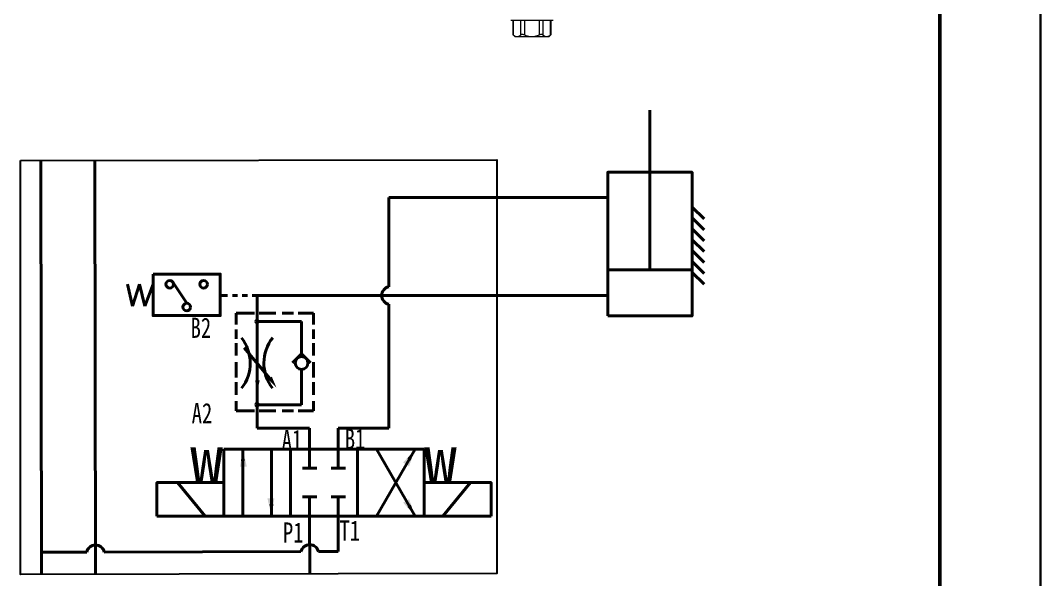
# Model space of a CAD drawing. Header units: millimetres. Extents: x 13 to 433, y -11 to 286.
# Drawn here: x 331.6 to 432.9, y 69 to 124.5 of the extents above; entities that cross this region are included whole.
import ezdxf

# ---------------------------------------------------------------- set-up
doc = ezdxf.new("R2010")
doc.units = ezdxf.units.MM
doc.linetypes.add('CENTER', pattern=[10.16, 6.35, -1.27, 1.27, -1.27])
doc.layers.add('5', color=7, linetype='Continuous')
for name, color, linetype, lineweight in [('总内框线', 7, 'Continuous', 50), ('总外框线', 7, 'Continuous', 30), ('粗实线', 7, 'Continuous', 40), ('粗实线层', 7, 'Continuous', 15), ('虚虚线', 7, 'Continuous', 15)]:
    doc.layers.add(name, color=color, linetype=linetype, lineweight=lineweight)
doc.styles.get("Standard").update_dxf_attribs({"font": '', "height": 2})
doc.styles.get('Standard').set_extended_font_data('HYSWLongFangSong')

# ---------------------------------------------------------------- blocks, each defined once
blk = doc.blocks.new('三位四通电磁阀O')
at = {"lineweight": 40, "transparency": 33554687}
for p, q in [((-40.77, 10.64), (-47.77, 10.64)), ((-47.77, 10.64), (-47.77, 3.64)), ((-40.77, 10.64), (-47.77, 10.64)), ((-47.77, 10.64), (-47.77, 3.64)), ((-45.77, 10.64), (-45.77, 3.64)), ((-42.77, 10.64), (-42.77, 3.64)), ((-40.77, 3.64), (-40.77, 10.64)), ((-33.77, 10.64), (-40.77, 10.64)), ((-40.77, 10.64), (-40.77, 3.64)), ((-33.77, 10.64), (-40.77, 10.64)), ((-40.77, 10.64), (-40.77, 3.64)), ((-33.77, 10.64), (-40.77, 10.64)), ((-40.77, 10.64), (-40.77, 3.64)), ((-38.77, 10.64), (-38.77, 8.64)), ((-35.77, 8.64), (-35.77, 10.64)), ((-33.77, 3.64), (-33.77, 10.64)), ((-26.77, 10.64), (-33.77, 10.64)), ((-33.77, 10.64), (-33.77, 3.64)), ((-33.77, 3.64), (-33.77, 10.64)), ((-33.77, 10.64), (-26.77, 10.64)), ((-33.77, 3.64), (-33.77, 10.64)), ((-27.73, 10.64), (-31.77, 3.64)), ((-27.73, 3.64), (-31.77, 10.64)), ((-27.79, 10.54), (-27.79, 10.55)), ((-26.77, 3.64), (-26.77, 10.64)), ((-26.77, 10.64), (-26.77, 3.64)), ((-38.02, 8.64), (-39.52, 8.64)), ((-35.02, 8.64), (-36.52, 8.64)), ((-52.62, 7.14), (-49.73, 3.64)), ((-21.92, 7.14), (-24.81, 3.64)), ((-39.52, 5.64), (-38.02, 5.64)), ((-38.77, 5.64), (-38.77, 3.64)), ((-36.52, 5.64), (-35.02, 5.64)), ((-35.77, 3.64), (-35.77, 5.64)), ((-47.77, 3.64), (-40.77, 3.64)), ((-47.77, 3.64), (-40.77, 3.64)), ((-40.77, 3.64), (-33.77, 3.64)), ((-40.77, 3.64), (-33.77, 3.64)), ((-40.77, 3.64), (-33.77, 3.64)), ((-33.77, 3.64), (-26.77, 3.64)), ((-26.77, 3.64), (-33.77, 3.64))]:
    blk.add_line(p, q, dxfattribs=at)
for points in [[(-54.77, 3.64), (-47.77, 3.64), (-47.77, 7.14), (-54.77, 7.14)], [(-19.77, 3.64), (-26.77, 3.64), (-26.77, 7.14), (-19.77, 7.14)]]:
    blk.add_lwpolyline(points, close=True, dxfattribs=at)
for points in [[(-45.35, 8.8), (-46.07, 8.8), (-45.77, 10.64)], [(-45.98, 9.39), (-45.56, 9.39), (-45.77, 10.64)], [(-28.36, 8.85), (-28.98, 9.24), (-27.73, 10.63)], [(-28.18, 9.46), (-28.54, 9.67), (-27.73, 10.64)], [(-43.19, 5.48), (-42.47, 5.48), (-42.77, 3.64)], [(-28.98, 5.05), (-28.35, 5.4), (-27.73, 3.64)], [(-42.56, 4.89), (-42.98, 4.89), (-42.77, 3.64)], [(-28.17, 4.83), (-28.53, 4.62), (-27.73, 3.64)]]:
    blk.add_solid(points, dxfattribs=at)
at = {"lineweight": 40, "transparency": 33554687, "char_height": 5, "width": 5.4329, "attachment_point": 1}
for insert in [(-51.27, 12.14), (-26.77, 12.14)]:
    blk.add_mtext('{\\Ftxt|c0;w}', dxfattribs=dict(at, insert=insert))
blk = doc.blocks.new('单向调速阀')
at = {"lineweight": 40, "transparency": 33554687}
h = blk.add_hatch(color=256, dxfattribs=at)
edge = h.paths.add_edge_path()
edge.add_arc((70.84, 43.62), 0.2, 0, 360)
h = blk.add_hatch(color=256, dxfattribs=at)
edge = h.paths.add_edge_path()
edge.add_arc((70.84, 30.56), 0.2, 0, 360)
for p, q in [((70.84, 43.62), (70.84, 30.56)), ((70.84, 43.62), (77.84, 43.62)), ((77.84, 43.62), (77.84, 38.07)), ((68.81, 34.7), (72.86, 39.48)), ((76.42, 37.07), (77.84, 35.65)), ((77.84, 35.65), (79.25, 37.07)), ((77.84, 30.56), (77.84, 35.65))]:
    blk.add_line(p, q, dxfattribs=at)
at = {"lineweight": 40}
blk.add_line((70.84, 30.56), (77.84, 30.56), dxfattribs=at)
at = {"lineweight": 40, "transparency": 33554687}
for centre, radius in [((70.84, 43.62), 0.2), ((77.84, 37.07), 1), ((70.84, 30.56), 0.2)]:
    blk.add_circle(centre, radius, dxfattribs=at)
for centre, start, end in [((63.33, 37.09), 321.6226, 37.8888), ((78.34, 37.09), 142.1112, 218.3774)]:
    blk.add_arc(centre, 6.43, start, end, dxfattribs=at)
for points in [[(71.26, 39.78), (70.54, 39.78), (70.84, 41.62)], [(73.16, 39.22), (72.57, 39.65), (73.9, 40.96)]]:
    blk.add_solid(points, dxfattribs=at)

msp = doc.modelspace()

# ---------------------------------------------------------------- linework, layer by layer
msp.add_line((422.8997, 276.4154), (422.8997, 96.4154))
msp.add_line((422.8997, 276.4154), (422.8997, 96.4154))
at = {"color": 7, "linetype": 'Continuous', "lineweight": 15}
for p, q in [((384.4804, 124.5305), (380.2804, 124.5305)), ((380.4792, 124.5305), (380.4792, 123.1304)), ((380.5328, 124.5305), (380.5328, 123.0889)), ((381.2834, 123.0889), (381.2834, 124.5305)), ((381.6298, 124.5305), (381.6298, 123.0889)), ((383.1309, 123.0889), (383.1309, 124.5305)), ((383.4773, 124.5305), (383.4773, 123.0889)), ((384.2279, 123.0889), (384.2279, 124.5305)), ((384.2815, 123.1304), (384.2815, 124.5305)), ((380.4792, 123.1317), (380.6804, 122.9305)), ((380.6804, 122.9305), (380.9081, 122.9305)), ((380.9081, 122.9305), (382.3804, 122.9305)), ((382.3804, 122.9305), (383.8526, 122.9305)), ((383.8526, 122.9305), (384.0804, 122.9305)), ((384.0804, 122.9305), (384.2815, 123.1317))]:
    msp.add_line(p, q, dxfattribs=at)
at = {"lineweight": 40}
for p, q in [((394.0995, 99.7647), (394.0995, 115.6231)), ((333.5996, 110.6129), (333.6766, 69.5282)), ((338.9629, 110.6229), (339.0399, 69.5383)), ((399.4724, 104.8206), (398.2948, 105.9982)), ((399.4724, 103.7395), (398.2948, 104.9171)), ((399.4724, 102.6584), (398.2948, 103.8361)), ((399.4724, 101.5774), (398.2948, 102.755)), ((399.4724, 100.4963), (398.2948, 101.6739)), ((399.4724, 99.4152), (398.2948, 100.5928)), ((389.9042, 99.7647), (398.2948, 99.7647)), ((399.4724, 98.3341), (398.2948, 99.5117)), ((342.7286, 96.1444), (342.2074, 98.3361)), ((343.4019, 98.3361), (342.7286, 96.1444)), ((343.9231, 96.1444), (343.4019, 98.3361)), ((344.7658, 98.3361), (343.9231, 96.1444)), ((348.0979, 96.4405), (346.7147, 98.5475)), ((360.3081, 75.3149), (360.3189, 69.5781)), ((338.1679, 71.7407), (333.6725, 71.729)), ((359.4468, 71.7806), (339.9009, 71.7415)), ((363.1522, 71.7843), (361.18, 71.7806))]:
    msp.add_line(p, q, dxfattribs=at)
msp.add_lwpolyline([(331.5813, 110.6038), (378.911, 110.6978), (378.911, 69.613), (331.5813, 69.519)], close=True)
for points in [[(389.9042, 95.1874), (389.9042, 109.4582), (398.2948, 109.4582), (398.2948, 95.1874)], [(344.7658, 99.3399), (351.4299, 99.3399), (351.4299, 95.2255), (344.7658, 95.2255)]]:
    msp.add_lwpolyline(points, close=True, dxfattribs=at)
for centre in [(346.4145, 98.3237), (349.7812, 98.3237), (348.0979, 96.0661)]:
    msp.add_circle(centre, 0.3744, dxfattribs=at)
at = {"color": 7, "linetype": 'Continuous', "lineweight": 15}
for points, knots in [([(380.5328, 123.0889), (380.5166, 123.1018), (380.4861, 123.1263), (380.4826, 123.1291), (380.4809, 123.1304)], [0, 0, 0, 0, 0.52974911, 1, 1, 1, 1]), ([(380.5328, 123.0889), (380.589, 123.0483), (380.703, 122.9659), (380.8318, 122.9319), (380.9007, 122.9307), (380.9081, 122.9305)], [0, 0, 0, 0, 0.46397573, 0.941917143, 1, 1, 1, 1]), ([(380.9081, 122.9305), (380.9612, 122.9365), (381.0689, 122.9485), (381.1935, 123.0194), (381.2639, 123.0738), (381.2834, 123.0889)], [0, 0, 0, 0, 0.41237513, 0.83750423, 1, 1, 1, 1]), ([(381.6298, 123.0889), (381.5939, 123.1014), (381.5219, 123.1265), (381.4178, 123.1353), (381.335, 123.1222), (381.2999, 123.0995), (381.2834, 123.0889)], [0, 0, 0, 0, 0.26453547, 0.53011826, 0.78009304, 1, 1, 1, 1]), ([(381.6298, 123.0889), (381.6839, 123.0678), (381.9234, 122.9745), (382.1809, 122.9497), (382.3804, 122.9305)], [0, 0, 0, 0, 0.225815034, 1, 1, 1, 1]), ([(382.3804, 122.9305), (382.3951, 122.9307), (382.5863, 122.9323), (382.8436, 122.9799), (383.0697, 123.0656), (383.1309, 123.0889)], [0, 0, 0, 0, 0.05736313, 0.74484818, 1, 1, 1, 1]), ([(383.4773, 123.0889), (383.457, 123.1014), (383.4164, 123.1265), (383.3236, 123.1353), (383.2241, 123.1222), (383.1606, 123.0995), (383.1309, 123.0889)], [0, 0, 0, 0, 0.26452008, 0.53010589, 0.78008259, 1, 1, 1, 1]), ([(383.4773, 123.0889), (383.5335, 123.0483), (383.6475, 122.9659), (383.7763, 122.9319), (383.8451, 122.9307), (383.8526, 122.9305)], [0, 0, 0, 0, 0.46397597, 0.94191738, 1, 1, 1, 1]), ([(383.8526, 122.9305), (383.9056, 122.9365), (384.0134, 122.9485), (384.138, 123.0194), (384.2084, 123.0738), (384.2279, 123.0889)], [0, 0, 0, 0, 0.4123752, 0.83750425, 1, 1, 1, 1]), ([(384.2798, 123.1304), (384.2804, 123.1308), (384.2853, 123.1347), (384.2679, 123.121), (384.2406, 123.0991), (384.2279, 123.0889)], [0, 0, 0, 0, 0.06146442, 0.56075037, 1, 1, 1, 1])]:
    msp.add_open_spline(points, degree=3, knots=knots, dxfattribs=at)
at = {"layer": '5'}
for p, q in [((432.8997, 286.4154), (432.8997, -10.5846)), ((422.8997, 276.4154), (422.8997, -0.5846))]:
    msp.add_line(p, q, dxfattribs=at)
at = {"layer": '总内框线'}
msp.add_line((422.8997, 276.4154), (422.8997, -0.5846), dxfattribs=at)
at = {"layer": '总外框线'}
msp.add_line((432.8997, 286.4154), (432.8997, -10.5846), dxfattribs=at)
at = {"layer": '粗实线', "lineweight": 40}
for p, q in [((368.1682, 98.0875), (368.1682, 106.944)), ((368.1682, 106.944), (389.9042, 106.944)), ((355.0834, 97.2208), (389.9042, 97.2208)), ((355.0834, 97.2208), (355.0834, 94.625)), ((368.1682, 84.0411), (368.1682, 96.3542)), ((355.0834, 88.5513), (355.0834, 84.0411)), ((360.3081, 84.0411), (355.0834, 84.0411)), ((360.3081, 81.9511), (360.3081, 84.0411)), ((363.1522, 81.9511), (363.1522, 84.0411)), ((363.1522, 84.0411), (368.1682, 84.0411)), ((363.1522, 75.3149), (363.1522, 71.7843))]:
    msp.add_line(p, q, dxfattribs=at)
for centre, start, end in [((368.356, 97.2208), 102.226237, 257.773763), ((339.0345, 71.5529), 12.226237, 167.773763), ((360.3134, 71.5928), 12.226237, 167.773763)]:
    msp.add_arc(centre, 0.8867, start, end, dxfattribs=at)
at = {"layer": '虚虚线', "lineweight": 40}
for p, q in [((352.1543, 97.2208), (351.4299, 97.2208)), ((353.1564, 97.2208), (352.6564, 97.2208)), ((354.119, 97.2208), (353.619, 97.2208)), ((355.0834, 97.2208), (354.5834, 97.2208)), ((353.0072, 95.4696), (354.8243, 95.4696)), ((353.0072, 95.4696), (353.0072, 94.3477)), ((355.3045, 95.4696), (356.9402, 95.4696)), ((357.563, 95.4696), (358.6907, 95.4696)), ((359.1662, 95.4696), (360.7032, 95.4696)), ((360.7032, 95.4696), (360.7032, 94.3477)), ((353.0072, 92.924), (353.0072, 93.8307)), ((360.7032, 92.924), (360.7032, 93.8307)), ((353.0072, 91.2407), (353.0072, 92.4868)), ((360.7032, 91.2407), (360.7032, 92.4868)), ((353.0072, 89.0601), (353.0072, 90.6096)), ((360.7032, 89.0601), (360.7032, 90.6096)), ((353.0072, 87.3521), (353.0072, 88.6164)), ((360.7032, 87.3521), (360.7032, 88.6164)), ((353.0072, 85.7496), (353.0072, 86.7322)), ((360.7032, 85.7496), (360.7032, 86.7322)), ((353.0072, 85.7496), (354.8243, 85.7496)), ((355.3045, 85.7496), (356.9402, 85.7496)), ((357.563, 85.7496), (358.6907, 85.7496)), ((359.1662, 85.7496), (360.7032, 85.7496))]:
    msp.add_line(p, q, dxfattribs=at)

# ---------------------------------------------------------------- block references
at = {"layer": '粗实线层', "linetype": 'CENTER', "lineweight": 40, "xscale": -0.632016, "yscale": 0.632016, "zscale": 0.632016, "rotation": 180}
msp.add_blockref('单向调速阀', (310.3126, 113.9403), dxfattribs=at)
at = {"layer": '粗实线层', "lineweight": 40, "transparency": 33554687, "xscale": 0.9480240000000001, "yscale": 0.9480240000000001, "zscale": 0.9480240000000001}
msp.add_blockref('三位四通电磁阀O', (397.0637, 71.8629), dxfattribs=at)

# ---------------------------------------------------------------- texts
at = {"lineweight": 40, "char_height": 2, "attachment_point": 1}
for s, width, insert in [('B2', 9.167789, (348.4839, 95.0093)), ('A2', 15.355617, (348.5945, 86.53)), ('A1', 15.355617, (357.5313, 83.8714)), ('B1', 9.167789, (363.8009, 83.981)), ('P1', 15.355617, (357.6534, 74.6818)), ('T1', 9.167789, (363.2743, 74.8773))]:
    msp.add_mtext_dynamic_manual_height_columns(s, width=width, gutter_width=28.4552, heights=[0], dxfattribs=dict(at, insert=insert))

doc.saveas('drawing.dxf')
